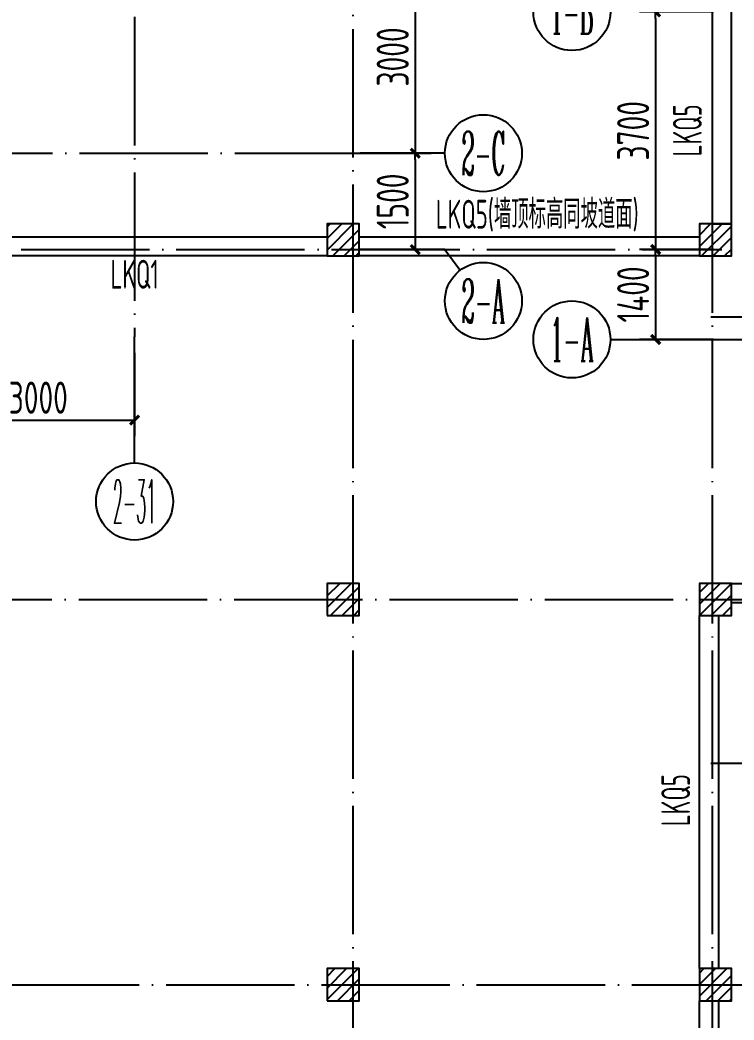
# Model space of a CAD drawing. Header units: millimetres. Extents: x 156735 to 386235, y 467499 to 703525.
# Drawn here: x 290411 to 301537, y 645445 to 661020 of the extents above; entities that cross this region are included whole.
import ezdxf
from ezdxf.enums import TextEntityAlignment as Align

# ---------------------------------------------------------------- set-up
doc = ezdxf.new("R2010")
doc.units = ezdxf.units.MM
doc.header["$LTSCALE"] = 100
doc.header["$PDMODE"] = 35
doc.header["$PDSIZE"] = 200
doc.linetypes.add('DOTE', pattern=[2.42, 2, -0.2, 0.02, -0.2])
for name, color, linetype in [('B-TEXT', 7, 'Continuous'), ('COLU', 7, 'Continuous'), ('h斜线-柱', 7, 'Continuous'), ('Q-AXIS', 3, 'Continuous'), ('Q-dote', 253, 'DOTE'), ('Q-TEXT', 2, 'Continuous'), ('WALL', 3, 'Continuous')]:
    doc.layers.add(name, color=color, linetype=linetype)
doc.styles.add('_TCH_AXIS', font='COMPLEX', dxfattribs={"bigfont": 'GBCBIG'})
doc.styles.add('COMPLEX', font='tssdeng.shx', dxfattribs={"width": 0.7, "bigfont": 'tssdchn.shx'})
doc.styles.add('TSSD_Dimension', font='Tssdeng.shx', dxfattribs={"width": 0.7, "bigfont": 'hztxt.shx'})
doc.styles.add('TSSD_REIN', font='Tssdeng.shx', dxfattribs={"width": 0.7, "bigfont": 'hztxt.shx'})
doc.dimstyles.new('TSSD_100_100$0', dxfattribs={"dimtxt": 300, "dimasz": 100, "dimexe": 250, "dimexo": 250, "dimgap": 100, "dimtad": 1, "dimdec": 0, "dimzin": 0, "dimdsep": 46, "dimtxsty": 'TSSD_Dimension', "dimblk": '_tsdbk', "dimblk1": '_tsdbk', "dimblk2": '_tsdbk', "dimsah": 1, "dimcen": 0, "dimclrt": 7, "dimadec": 0, "dimazin": 0, "dimtfac": 1, "dimtdec": 0, "dimtix": 1, "dimtmove": 2, "dimatfit": 3, "dimldrblk": '_tsdbk', "dimfxl": 1, "dimtolj": 1, "dimtzin": 0, "dimarcsym": 0})
pattern_1 = [(45, (-467527.32, -323147.44), (-89.802561, 89.802561), [])]

# ---------------------------------------------------------------- blocks, each defined once
blk = doc.blocks.new('_tsdbk')
blk.add_line((-1, 0), (0, 0))
at = {"const_width": 0.5}
blk.add_lwpolyline([(-0.7, -0.7), (0.7, 0.7)], dxfattribs=at)
blk = doc.blocks.new('*D581')
at = {"layer": 'Defpoints', "color": 0}
for p in [(301465, 661145), (300315, 657445), (301465, 657445)]:
    blk.add_point(p, dxfattribs=at)
at = {"layer": 'Q-AXIS', "color": 0, "lineweight": -2}
for p, q in [((301215, 661145), (300065, 661145)), ((300315, 661045), (300315, 657545)), ((301215, 657445), (300065, 657445))]:
    blk.add_line(p, q, dxfattribs=at)
at = {"layer": 'Q-AXIS', "color": 0, "lineweight": -2, "xscale": 100, "yscale": 100, "zscale": 100}
for p, rotation in [((300315, 661145), 90), ((300315, 657445), 270)]:
    blk.add_blockref('_tsdbk', p, dxfattribs=dict(at, rotation=rotation))
at = {"layer": 'Q-AXIS', "color": 7, "insert": (299965, 659295), "char_height": 500, "attachment_point": 5, "rotation": 90, "style": 'TSSD_Dimension'}
blk.add_mtext('\\A1;3700', dxfattribs=at)
blk = doc.blocks.new('*D582')
at = {"layer": 'Defpoints', "color": 0}
for p in [(295419, 661945), (295419, 658945), (296569, 658945)]:
    blk.add_point(p, dxfattribs=at)
at = {"layer": 'Q-AXIS', "color": 0, "lineweight": -2}
for p, q in [((295669, 661945), (296819, 661945)), ((296569, 661845), (296569, 659045)), ((295669, 658945), (296819, 658945))]:
    blk.add_line(p, q, dxfattribs=at)
at = {"layer": 'Q-AXIS', "color": 0, "lineweight": -2, "xscale": 100, "yscale": 100, "zscale": 100}
for p, rotation in [((296569, 661945), 90), ((296569, 658945), 270)]:
    blk.add_blockref('_tsdbk', p, dxfattribs=dict(at, rotation=rotation))
at = {"layer": 'Q-AXIS', "color": 7, "insert": (296219, 660445), "char_height": 500, "attachment_point": 5, "rotation": 90, "style": 'TSSD_Dimension'}
blk.add_mtext('\\A1;3000', dxfattribs=at)
blk = doc.blocks.new('_AXISO')
blk.add_circle((0, 0), 0.5)
at = {"layer": 'B-TEXT', "style": 'COMPLEX', "width": 1.450893}
blk.add_attdef('A', text='', height=0.56, dxfattribs=at).set_placement((0.249375, -0.28), (0.749375, -0.28), align=Align.FIT)
blk = doc.blocks.new('*D583')
at = {"layer": 'Defpoints', "color": 0}
for p in [(295419, 658945), (295419, 657445), (296569, 657445)]:
    blk.add_point(p, dxfattribs=at)
at = {"layer": 'Q-AXIS', "color": 0, "lineweight": -2}
for p, q in [((295669, 658945), (296819, 658945)), ((296569, 658845), (296569, 657545)), ((295669, 657445), (296819, 657445))]:
    blk.add_line(p, q, dxfattribs=at)
at = {"layer": 'Q-AXIS', "color": 0, "lineweight": -2, "xscale": 100, "yscale": 100, "zscale": 100}
for p, rotation in [((296569, 658945), 90), ((296569, 657445), 270)]:
    blk.add_blockref('_tsdbk', p, dxfattribs=dict(at, rotation=rotation))
at = {"layer": 'Q-AXIS', "color": 7, "insert": (296219, 658195), "char_height": 500, "attachment_point": 5, "rotation": 90, "style": 'TSSD_Dimension'}
blk.add_mtext('\\A1;1500', dxfattribs=at)
blk = doc.blocks.new('*D584')
at = {"layer": 'Defpoints', "color": 0}
for p in [(289196, 656086), (292196, 656086), (292196, 654788)]:
    blk.add_point(p, dxfattribs=at)
at = {"layer": 'Q-AXIS', "color": 0, "lineweight": -2}
for p, q in [((289196, 655836), (289196, 654538)), ((292196, 655836), (292196, 654538)), ((289296, 654788), (292096, 654788))]:
    blk.add_line(p, q, dxfattribs=at)
at = {"layer": 'Q-AXIS', "color": 0, "lineweight": -2, "xscale": 100, "yscale": 100, "zscale": 100, "rotation": 180}
blk.add_blockref('_tsdbk', (289196, 654788), dxfattribs=at)
at = {"layer": 'Q-AXIS', "color": 0, "lineweight": -2, "xscale": 100, "yscale": 100, "zscale": 100}
blk.add_blockref('_tsdbk', (292196, 654788), dxfattribs=at)
at = {"layer": 'Q-AXIS', "color": 7, "insert": (290696, 655138), "char_height": 500, "attachment_point": 5, "style": 'TSSD_Dimension'}
blk.add_mtext('\\A1;3000', dxfattribs=at)
blk = doc.blocks.new('*D585')
at = {"layer": 'Defpoints', "color": 0}
for p in [(301465, 657445), (300315, 656045), (301465, 656045)]:
    blk.add_point(p, dxfattribs=at)
at = {"layer": 'Q-AXIS', "color": 0, "lineweight": -2}
for p, q in [((301215, 657445), (300065, 657445)), ((300315, 657345), (300315, 656145)), ((301215, 656045), (300065, 656045))]:
    blk.add_line(p, q, dxfattribs=at)
at = {"layer": 'Q-AXIS', "color": 0, "lineweight": -2, "xscale": 100, "yscale": 100, "zscale": 100}
for p, rotation in [((300315, 657445), 90), ((300315, 656045), 270)]:
    blk.add_blockref('_tsdbk', p, dxfattribs=dict(at, rotation=rotation))
at = {"layer": 'Q-AXIS', "color": 7, "insert": (299965, 656745), "char_height": 500, "attachment_point": 5, "rotation": 90, "style": 'TSSD_Dimension'}
blk.add_mtext('\\A1;1400', dxfattribs=at)

msp = doc.modelspace()

# ---------------------------------------------------------------- hatches: boundary and pattern name
at = {"layer": 'h斜线-柱'}
h = msp.add_hatch(dxfattribs=at)
h.set_pattern_fill('ANSI31', color=256, scale=40, style=0)
h.set_pattern_definition(pattern_1)
h.paths.add_polyline_path([(295196.5, 657344.7), (295696.5, 657344.7), (295696.5, 657844.7), (295196.5, 657844.7)])
h = msp.add_hatch(dxfattribs=at)
h.set_pattern_fill('ANSI31', color=256, scale=40, style=0)
h.set_pattern_definition(pattern_1)
h.paths.add_polyline_path([(300996.5, 657344.7), (301496.5, 657344.7), (301496.5, 657844.7), (300996.5, 657844.7)])
h = msp.add_hatch(dxfattribs=at)
h.set_pattern_fill('ANSI31', color=256, scale=40, style=0)
h.set_pattern_definition(pattern_1)
h.paths.add_polyline_path([(295196.5, 651744.7), (295696.5, 651744.7), (295696.5, 652244.7), (295196.5, 652244.7)])
h = msp.add_hatch(dxfattribs=at)
h.set_pattern_fill('ANSI31', color=256, scale=40, style=0)
h.set_pattern_definition(pattern_1)
h.paths.add_polyline_path([(300996.5, 651744.7), (301496.5, 651744.7), (301496.5, 652244.7), (300996.5, 652244.7)])
h = msp.add_hatch(dxfattribs=at)
h.set_pattern_fill('ANSI31', color=256, scale=40, style=0)
h.set_pattern_definition(pattern_1)
h.paths.add_polyline_path([(295196.5, 645744.7), (295696.5, 645744.7), (295696.5, 646244.7), (295196.5, 646244.7)])
h = msp.add_hatch(dxfattribs=at)
h.set_pattern_fill('ANSI31', color=256, scale=40, style=0)
h.set_pattern_definition(pattern_1)
h.paths.add_polyline_path([(300996.5, 645744.7), (301496.5, 645744.7), (301496.5, 646244.7), (300996.5, 646244.7)])

# ---------------------------------------------------------------- linework, layer by layer
at = {"layer": 'COLU'}
for points in [[(295196.5, 657344.7), (295696.5, 657344.7), (295696.5, 657844.7), (295196.5, 657844.7)], [(300996.5, 657344.7), (301496.5, 657344.7), (301496.5, 657844.7), (300996.5, 657844.7)], [(295196.5, 651744.7), (295696.5, 651744.7), (295696.5, 652244.7), (295196.5, 652244.7)], [(300996.5, 651744.7), (301496.5, 651744.7), (301496.5, 652244.7), (300996.5, 652244.7)], [(295196.5, 645744.7), (295696.5, 645744.7), (295696.5, 646244.7), (295196.5, 646244.7)], [(300996.5, 645744.7), (301496.5, 645744.7), (301496.5, 646244.7), (300996.5, 646244.7)]]:
    msp.add_lwpolyline(points, close=True, dxfattribs=at)
at = {"layer": 'Q-AXIS'}
for p, q in [((297031.6, 658944.7), (295711.1, 658944.7)), ((297031.6, 657444.7), (295711.1, 657444.7)), ((297031.6, 657444.7), (297271.5, 657124.7)), ((292196.5, 654120.5), (292196.5, 656086)), ((299611.1, 656044.7), (301173.2, 656044.7))]:
    msp.add_line(p, q, dxfattribs=at)
at = {"layer": 'Q-dote', "ltscale": 10}
for p, q in [((295596.5, 677819.9), (295596.5, 635994.7)), ((301196.5, 677819.9), (301196.5, 628994.7)), ((292196.5, 673167.5), (292196.5, 656086)), ((250196.5, 658944.7), (296600.8, 658944.7)), ((232346.5, 657444.7), (301346.5, 657444.7)), ((301173.2, 656394.7), (304365.3, 656394.7)), ((301173.2, 656044.7), (366857.1, 656044.7)), ((196946.5, 651994.7), (366607.1, 651994.7)), ((301173.2, 649444.7), (366857.1, 649444.7)), ((301173.2, 649444.7), (366857.1, 649444.7)), ((191046.5, 645994.7), (366607.1, 645994.7))]:
    msp.add_line(p, q, dxfattribs=at)
at = {"layer": 'Q-TEXT'}
msp.add_lwpolyline([(295696.5, 657644.7), (300996.5, 657644.7), (300996.5, 657344.7), (295696.5, 657344.7)], close=True, dxfattribs=at)
at = {"layer": 'WALL'}
msp.add_lwpolyline([(301196.5, 657844.7), (301496.5, 657844.7), (301496.5, 661344.7), (301196.5, 661344.7), (301196.5, 657844.7)], dxfattribs=at)
for points in [[(285196.5, 657644.7), (289096.5, 657644.7), (289096.5, 660044.7), (288088.3, 660044.7), (288088.3, 660344.7), (289396.5, 660344.7), (289396.5, 657644.7), (295196.5, 657644.7), (295196.5, 657344.7), (284896.5, 657344.7), (284896.5, 658244.7), (285196.5, 658244.7)], [(301496.5, 652244.7), (306496.5, 652244.7), (306496.5, 651944.7), (301496.5, 651944.7)], [(300996.5, 651744.7), (301296.5, 651744.7), (301296.5, 646244.7), (300996.5, 646244.7)], [(300996.5, 645744.7), (301296.5, 645744.7), (301296.5, 641244.7), (300996.5, 641244.7)]]:
    msp.add_lwpolyline(points, close=True, dxfattribs=at)

# ---------------------------------------------------------------- block references
at = {"layer": 'Q-AXIS'}
ref = msp.add_blockref('_AXISO', (299011.1, 661144.7), dxfattribs=dict(at, xscale=1199.999999999998, yscale=1200, zscale=1200, rotation=359.9996457873818))
ref.add_attrib('A', '1-B', dxfattribs={"color": 7, "height": 678.82, "rotation": 359.99965, "style": '_TCH_AXIS', "width": 0.362069}).set_placement((298671.7, 660805.3), (299350.6, 660805.3), align=Align.FIT)
ref = msp.add_blockref('_AXISO', (297631.5, 658944.7), dxfattribs=dict(at, xscale=1199.999999999998, yscale=1200, zscale=1200, rotation=359.9996457873818))
ref.add_attrib('A', '2-C', dxfattribs={"color": 7, "height": 678.82, "rotation": 359.99965, "style": '_TCH_AXIS', "width": 0.344262}).set_placement((297292.1, 658605.3), (297971, 658605.3), align=Align.FIT)
ref = msp.add_blockref('_AXISO', (297631.5, 656644.7), dxfattribs=dict(at, xscale=1199.999999999998, yscale=1200, zscale=1200, rotation=359.9996457873818))
ref.add_attrib('A', '2-A', dxfattribs={"color": 7, "height": 678.82, "rotation": 359.99965, "style": '_TCH_AXIS', "width": 0.328125}).set_placement((297292.1, 656305.3), (297971, 656305.3), align=Align.FIT)
ref = msp.add_blockref('_AXISO', (299011.1, 656044.7), dxfattribs=dict(at, xscale=1199.999999999998, yscale=1200, zscale=1200, rotation=359.9996457873818))
ref.add_attrib('A', '1-A', dxfattribs={"color": 7, "height": 678.82, "rotation": 359.99965, "style": '_TCH_AXIS', "width": 0.355932}).set_placement((298671.7, 655705.3), (299350.6, 655705.3), align=Align.FIT)
ref = msp.add_blockref('_AXISO', (292196.5, 653520.5), dxfattribs=dict(at, xscale=1199.999999999998, yscale=1200, zscale=1200, rotation=359.9996457873818))
ref.add_attrib('A', '2-31', dxfattribs={"color": 7, "height": 678.82, "rotation": 359.99965, "style": '_TCH_AXIS', "width": 0.283784}).set_placement((291857.1, 653181.1), (292535.9, 653181.1), align=Align.FIT)

# ---------------------------------------------------------------- texts
at = {"layer": 'Q-TEXT', "style": 'TSSD_REIN', "width": 0.6}
for s, rotation, p in [('LKQ5', 90, (301035, 658895.5)), ('LKQ5(墙顶标高同坡道面)', 360, (296889.3, 657770.4)), ('LKQ1', 360, (291820.7, 656835.4)), ('LKQ5', 90, (300853.1, 648462.8))]:
    msp.add_text(s, height=450, rotation=rotation, dxfattribs=at).set_placement(p)

# ---------------------------------------------------------------- dimensions: what is measured, and where the dimension line sits
at = {"layer": 'Q-AXIS'}
for base, p1, p2, picture, middle in [((296569.4, 658944.7), (295419.4, 661944.7), (295419.4, 658944.7), '*D582', (296219.4, 660444.7)), ((300314.8, 657444.7), (301464.8, 661144.7), (301464.8, 657444.7), '*D581', (299964.8, 659294.7)), ((296569.4, 657444.7), (295419.4, 658944.7), (295419.4, 657444.7), '*D583', (296219.4, 658194.7)), ((300314.8, 656044.7), (301464.8, 657444.7), (301464.8, 656044.7), '*D585', (299964.8, 656744.7))]:
    dim = msp.add_linear_dim(base=base, p1=p1, p2=p2, angle=90, dimstyle='TSSD_100_100$0', override={"dimtxt": 500}, dxfattribs=at)
    dim.commit()
    dim.dimension.update_dxf_attribs({"geometry": picture, "text_midpoint": middle})
dim = msp.add_linear_dim(base=(292196.5, 654787.7), p1=(289196.5, 656086), p2=(292196.5, 656086), dimstyle='TSSD_100_100$0', override={"dimtxt": 500}, dxfattribs=at)
dim.commit()
dim.dimension.update_dxf_attribs({"geometry": '*D584', "text_midpoint": (290696.5, 655137.7)})

doc.saveas('drawing.dxf')
